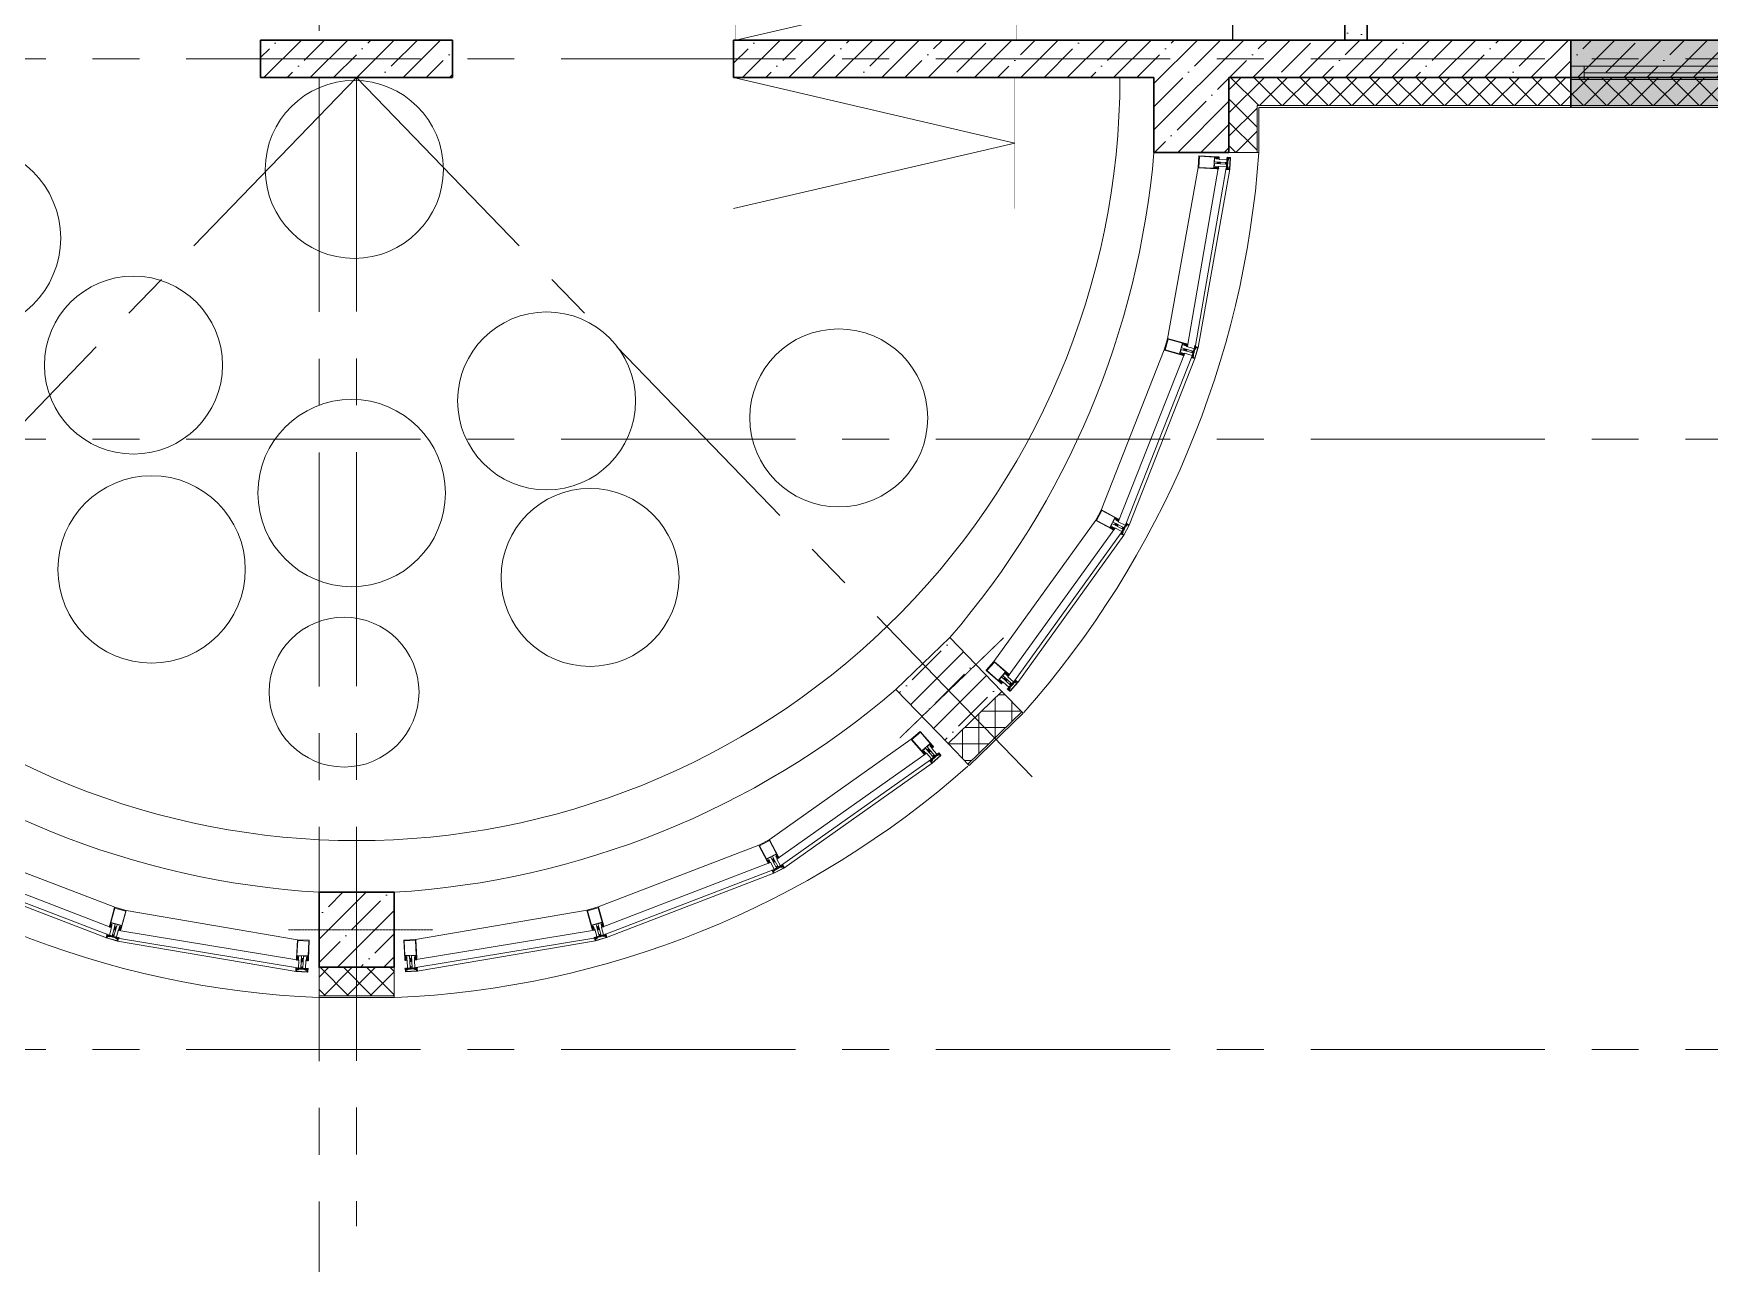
# Model space of a CAD drawing. Header units: millimetres. Extents: x -13407 to 95998, y -2611 to 109495.
# Drawn here: x 32621 to 41564, y 5108 to 11675 of the extents above; entities that cross this region are included whole.
import ezdxf

# ---------------------------------------------------------------- set-up
doc = ezdxf.new("R2010")
doc.units = ezdxf.units.MM
doc.linetypes.add('CENTER', pattern=[2, 1.25, -0.25, 0.25, -0.25])
for name, color, linetype, lineweight in [('АР_Навесной фасад', 5, 'Continuous', 5), ('АР_Окна БЛОК', 250, 'Continuous', 13), ('АР_Оси', 193, 'Continuous', 9), ('АР_Перегородки витражные', 152, 'Continuous', 13), ('АР_Перегородки газоблок', 165, 'Continuous', 30), ('АР_Перегородки газоблок_Штрих', 165, 'Continuous', 5), ('АР_Подоконники', 163, 'Continuous', 9), ('АР_Сущ Несущая стена', 202, 'Continuous', 30), ('АР_тонкая линия', 250, 'Continuous', 0), ('АР_Утеплитель', 250, 'Continuous', 9), ('АР_Штриховка монолит', 250, 'Continuous', 9), ('ТХ_мебель передв', 250, 'Continuous', 13)]:
    doc.layers.add(name, color=color, linetype=linetype, lineweight=lineweight)
doc.layers.add('Тонкая', color=7, linetype='Continuous')
doc.layers.add('ТХ_подиум скрыть', color=7, linetype='Continuous')
pattern_1 = [(45, (76865.68, -55205.68), (-61.87184, 61.87184), []), (135, (76865.68, -55205.68), (-61.87184, -61.87184), [])]
pattern_2 = [(335.76716334, (-69115.3163, 318510.941), (0.651582564, 1.447617495), []), (65.76716334, (-69115.3163, 318510.941), (-1.447617495, 0.651582564), [])]

# ---------------------------------------------------------------- blocks, each defined once
blk = doc.blocks.new('*U217')
h = blk.add_hatch(color=253)
h.dxf.hatch_style = 1
h.paths.add_polyline_path([(-1310, -140), (0, -140), (0, 220), (-1310, 220)])
at = {"color": 253, "lineweight": 30}
for p, q in [((-1310, -140), (-1310, 220)), ((0, -140), (0, 220))]:
    blk.add_line(p, q, dxfattribs=at)
at = {"color": 253}
for p, q in [((0, 220), (-1310, 220)), ((-1310, 70), (0, 70)), ((-1310, 0), (0, 0)), ((-1240, 0), (-1240, 70)), ((-1240, 35), (-70, 35)), ((-70, 0), (-70, 70)), ((-1310, -140), (0, -140)), ((-1310, -140), (-1310, -140)), ((-1310, -140), (-1310, -140)), ((0, -140), (0, -140)), ((0, -140), (0, -140))]:
    blk.add_line(p, q, dxfattribs=at)
blk = doc.blocks.new('стойка витр.')
h = blk.add_hatch()
h.set_pattern_fill('ANSI37', color=253, scale=0.5, angle=-69.23284)
h.set_pattern_definition(pattern_2)
edge = h.paths.add_edge_path()
edge.add_line((-22.7, 14.1), (-23, 15))
edge.add_arc((-23.4, 14.9), 0.427, 20.76054, 72.29996)
edge.add_arc((-23.2, 15.7), 0.427, 110.76398, 252.28796, ccw=False)
edge.add_line((-23.3, 16.1), (-22.3, 16.5))
edge.add_arc((-22.2, 16.3), 0.183, 20.74896, 110.78537, ccw=False)
edge.add_line((-22.1, 16.4), (-22, 16.3))
edge.add_arc((-21.9, 16.3), 0.183, 200.76661, 335.77797)
edge.add_line((-21.7, 16.3), (-21.1, 17.8))
edge.add_arc((-21.7, 18), 0.637, 344.39284, 381.72488)
edge.add_line((-21.1, 18.2), (-22.6, 22.1))
edge.add_arc((-23.2, 21.9), 0.637, 19.80945, 57.14149)
edge.add_line((-22.8, 22.4), (-24.3, 23.1))
edge.add_arc((-24.4, 23), 0.183, 65.75635, 200.76772)
edge.add_line((-24.5, 22.9), (-24.5, 22.8))
edge.add_arc((-24.7, 22.7), 0.183, -69.25104, 20.78537, ccw=False)
edge.add_line((-24.6, 22.6), (-25.6, 22.2))
edge.add_arc((-25.8, 22.6), 0.427, 149.24636, 290.77035, ccw=False)
edge.add_arc((-26.5, 23), 0.427, 329.23437, 380.77379)
edge.add_line((-26.1, 23.2), (-26.5, 24.2))
edge.add_arc((-26.7, 24.1), 0.183, 20.74896, 110.78537)
edge.add_line((-26.7, 24.3), (-33.5, 21.7))
edge.add_arc((-33.4, 21.4), 0.306, 107.61202, 200.68829)
edge.add_line((-33.7, 21.3), (-33.4, 20.7))
edge.add_arc((-33.1, 20.8), 0.304, 200.74529, 225.81236)
edge.add_line((-33.3, 20.5), (-31.8, 18.9))
edge.add_arc((-32, 18.7), 0.305, -108.86284, 45.7814, ccw=False)
edge.add_arc((-28.7, 27.8), 9.95, 231.95433, 250.04117, ccw=False)
edge.add_arc((-35.1, 19.6), 0.4, 42.30929, 119.22504)
edge.add_arc((-34.9, 19.6), 0.602, 134.39501, 228.6478)
edge.add_arc((-28.5, 27.8), 11, 232.08735, 240.88894)
edge.add_arc((-36.9, 12.9), 6.09, 40.7589, 60.61437, ccw=False)
edge.add_arc((-32.5, 16.6), 0.305, -34.89588, 41.60272, ccw=False)
edge.add_line((-32.3, 16.5), (-32.8, 15.8))
edge.add_arc((-32.5, 15.6), 0.305, 145.11007, 256.42425)
edge.add_line((-32.6, 15.3), (-31.7, 15.1))
edge.add_arc((-31.8, 14.8), 0.305, -34.88993, 76.42425, ccw=False)
edge.add_line((-31.5, 14.6), (-32.1, 13.9))
edge.add_arc((-31.8, 13.7), 0.305, 145.11007, 256.42425)
edge.add_line((-31.9, 13.4), (-31, 13.2))
edge.add_arc((-31.1, 12.9), 0.305, -24.22466, 76.42043, ccw=False)
edge.add_line((-30.8, 12.8), (-31.6, 11.1))
edge.add_arc((-31.3, 11), 0.305, 155.77106, 290.74029)
edge.add_line((-31.2, 10.7), (-22.8, 13.9))
edge.add_arc((-22.9, 14.1), 0.183, 290.74896, 380.74896)
edge = h.paths.add_edge_path(flags=16)
edge.add_line((-23.1, 21), (-22.2, 18.6))
edge.add_arc((-22.7, 18.4), 0.541, -69.23284, 20.76716, ccw=False)
edge.add_line((-22.5, 17.9), (-23.4, 17.6))
edge.add_arc((-23.6, 18.1), 0.541, 200.76716, 290.76716, ccw=False)
edge.add_line((-24.1, 17.9), (-25, 20.3))
edge.add_arc((-24.5, 20.5), 0.541, 110.76716, 200.76716, ccw=False)
edge.add_line((-24.7, 21), (-23.8, 21.4))
edge.add_arc((-23.6, 20.8), 0.541, 20.76716, 110.76716, ccw=False)
edge = h.paths.add_edge_path(flags=16)
edge.add_line((-26.9, 20.3), (-25.5, 16.7))
edge.add_arc((-26, 16.5), 0.541, -69.23284, 20.76716, ccw=False)
edge.add_line((-25.8, 16), (-28.2, 15.1))
edge.add_arc((-28.4, 15.6), 0.541, 200.76716, 290.76716, ccw=False)
edge.add_line((-28.9, 15.4), (-30.3, 19))
edge.add_arc((-29.8, 19.2), 0.541, 110.76716, 200.76716, ccw=False)
edge.add_line((-30, 19.7), (-27.5, 20.6))
edge.add_arc((-27.4, 20.1), 0.541, 20.76716, 110.76716, ccw=False)
h = blk.add_hatch()
h.set_pattern_fill('ANSI37', color=253, scale=0.5, angle=-69.23284)
h.set_pattern_definition([(335.76716334, (-69115.9168, 318510.7132), (0.651582564, 1.447617495), []), (65.76716334, (-69115.9168, 318510.7132), (-1.447617495, 0.651582564), [])])
edge = h.paths.add_edge_path()
edge.add_arc((-61.4, -46.2), 0.549, 155.76571, 200.76716)
edge.add_line((-61.9, -46), (-61.2, -44.4))
edge.add_arc((-61, -44.5), 0.183, 20.76716, 155.76571)
edge.add_line((-60.9, -44.4), (-60.8, -44.6))
edge.add_arc((-60.6, -44.6), 0.183, 200.76716, 290.76716)
edge.add_line((-60.6, -44.7), (-59.4, -44.3))
edge.add_arc((-59.6, -43.9), 0.427, -69.23284, 72.29364)
edge.add_arc((-59.3, -43.1), 0.427, 200.76716, 252.29364)
edge.add_line((-59.7, -43.2), (-63, -34.5))
edge.add_arc((-62.7, -34.4), 0.305, 110.76716, 200.76716)
edge.add_line((-62.8, -34.1), (-60.6, -33.3))
edge.add_arc((-60.4, -33.6), 0.304, 76.40287, 110.76716)
edge.add_line((-60.4, -33.3), (-60.1, -33.6))
edge.add_arc((-108.2, -55.9), 53, 16.7114, 24.82293)
edge.add_line((-57.4, -40.6), (-57.9, -41.3))
edge.add_arc((-57.7, -41.5), 0.305, 145.11089, 256.42344)
edge.add_line((-57.7, -41.8), (-56.9, -42))
edge.add_arc((-57, -42.3), 0.305, -34.88911, 76.42344)
edge.add_line((-56.7, -42.5), (-57.2, -43.3))
edge.add_arc((-56.9, -43.5), 0.305, 145.11089, 256.42344)
edge.add_line((-57, -43.8), (-56.1, -44))
edge.add_arc((-56.2, -44.3), 0.305, -34.88911, 76.42344)
edge.add_line((-56, -44.4), (-56.5, -45.1))
edge.add_arc((-56.2, -45.3), 0.305, 145.11089, 256.42344)
edge.add_line((-56.3, -45.6), (-55.4, -45.8))
edge.add_arc((-55.5, -46.1), 0.305, -34.88911, 76.42344)
edge.add_line((-55.3, -46.3), (-55.8, -47))
edge.add_arc((-55.5, -47.2), 0.305, 145.11089, 256.42344)
edge.add_line((-55.6, -47.5), (-54.7, -47.8))
edge.add_arc((-54.8, -48.1), 0.305, -34.88911, 76.42344)
edge.add_line((-54.5, -48.3), (-55, -49))
edge.add_arc((-54.8, -49.1), 0.305, 145.11089, 256.42344)
edge.add_line((-54.8, -49.4), (-54, -49.6))
edge.add_arc((-54.1, -49.9), 0.305, -34.88911, 76.42344)
edge.add_line((-53.8, -50.1), (-54.3, -50.8))
edge.add_arc((-54.1, -51), 0.305, 145.11089, 256.42344)
edge.add_line((-54.1, -51.3), (-53.3, -51.5))
edge.add_arc((-53.4, -51.8), 0.305, -43.67509, 76.4279)
edge.add_line((-53.1, -52), (-53.8, -52.6))
edge.add_arc((-53.6, -52.8), 0.305, 136.32859, 262.74713)
edge.add_arc((-54.6, -61.1), 7.99, 59.58604, 82.74713)
edge.add_arc((-50.7, -54.4), 0.305, 253.29101, 419.58604)
edge.add_arc((-52.6, -60.5), 6.03, 73.29101, 110.76716)
edge.add_line((-54.7, -54.9), (-54.8, -54.9))
edge.add_arc((-55, -54.5), 0.427, 200.76716, 290.76716)
edge.add_line((-55.4, -54.7), (-56.7, -51.1))
edge.add_arc((-56.3, -51), 0.427, 149.23664, 200.76716)
edge.add_arc((-57, -50.5), 0.427, -30.76336, 40.0143)
edge.add_arc((-57, -50.5), 0.427, 40.00046, 110.76716)
edge.add_line((-57.2, -50.1), (-58.3, -50.6))
edge.add_arc((-58.3, -50.7), 0.183, 110.76716, 200.76716)
edge.add_line((-58.4, -50.8), (-58.4, -51))
edge.add_arc((-58.5, -51.1), 0.183, 245.76862, 380.76716)
edge.add_line((-58.6, -51.3), (-60.2, -50.6))
edge.add_arc((-60, -50.1), 0.549, 200.76716, 245.76862)
edge.add_line((-60.5, -50.3), (-61.9, -46.4))
edge = h.paths.add_edge_path(flags=16)
edge.add_arc((-59.4, -49), 0.541, 200.76716, 290.76716)
edge.add_line((-60.8, -46.8), (-59.9, -49.2))
edge.add_arc((-60.3, -46.6), 0.541, 110.76716, 200.76716)
edge.add_line((-59.3, -45.7), (-60.5, -46.1))
edge.add_arc((-59.1, -46.2), 0.541, 20.76716, 110.76716)
edge.add_line((-57.7, -48.4), (-58.6, -46))
edge.add_arc((-58.2, -48.6), 0.541, -69.23284, 20.76716)
edge.add_line((-59.2, -49.5), (-58, -49.1))
h = blk.add_hatch()
h.set_pattern_fill('ANSI37', color=253, scale=0.5, angle=-69.23284)
h.set_pattern_definition(pattern_2)
edge = h.paths.add_edge_path()
edge.add_line((-7.6, -25.6), (-7.3, -26.5))
edge.add_arc((-7.7, -26.7), 0.427, -30.76563, 20.77379, ccw=False)
edge.add_arc((-6.9, -27.1), 0.427, 149.24636, 290.77035)
edge.add_line((-6.8, -27.5), (-5.8, -27.1))
edge.add_arc((-5.8, -27), 0.183, 290.74896, 380.78537)
edge.add_line((-5.7, -26.9), (-5.7, -26.8))
edge.add_arc((-5.5, -26.7), 0.183, 65.75635, 200.76772, ccw=False)
edge.add_line((-5.5, -26.5), (-4, -27.3))
edge.add_arc((-4.3, -27.8), 0.637, 19.80945, 57.14149, ccw=False)
edge.add_line((-3.7, -27.6), (-2.3, -31.5))
edge.add_arc((-2.9, -31.7), 0.637, -15.60716, 21.72488, ccw=False)
edge.add_line((-2.2, -31.9), (-2.8, -33.4))
edge.add_arc((-3, -33.4), 0.183, 200.76661, 335.77797, ccw=False)
edge.add_line((-3.2, -33.4), (-3.2, -33.3))
edge.add_arc((-3.4, -33.4), 0.183, 20.74896, 110.78537)
edge.add_line((-3.5, -33.2), (-4.5, -33.6))
edge.add_arc((-4.3, -34), 0.427, 110.76398, 252.28796)
edge.add_arc((-4.6, -34.8), 0.427, 20.76054, 72.29996, ccw=False)
edge.add_line((-4.2, -34.6), (-3.8, -35.7))
edge.add_arc((-4, -35.7), 0.183, -69.25104, 20.78537, ccw=False)
edge.add_line((-3.9, -35.9), (-10.6, -38.5))
edge.add_arc((-10.8, -38.2), 0.306, 200.84604, 293.92231, ccw=False)
edge.add_line((-11, -38.3), (-11.3, -37.6))
edge.add_arc((-11, -37.5), 0.304, 175.72197, 200.78904, ccw=False)
edge.add_line((-11.3, -37.5), (-11.3, -35.2))
edge.add_arc((-11.6, -35.2), 0.305, 355.75293, 510.39717)
edge.add_arc((-3.1, -39.8), 9.95, 151.49316, 169.57999)
edge.add_arc((-13.3, -38), 0.4, 282.30929, 359.22504, ccw=False)
edge.add_arc((-13.2, -37.8), 0.602, 172.88652, 267.13932, ccw=False)
edge.add_arc((-2.9, -39.7), 11, 160.64539, 169.44698, ccw=False)
edge.add_arc((-19.1, -34.1), 6.09, 340.91996, 360.77542)
edge.add_arc((-13.3, -34), 0.305, 359.93161, 436.4302)
edge.add_line((-13.2, -33.7), (-14.1, -33.5))
edge.add_arc((-14, -33.2), 0.305, 145.11007, 256.42425, ccw=False)
edge.add_line((-14.3, -33), (-13.7, -32.3))
edge.add_arc((-14, -32.2), 0.305, 325.11007, 436.42425)
edge.add_line((-13.9, -31.9), (-14.8, -31.7))
edge.add_arc((-14.7, -31.4), 0.305, 145.11007, 256.42425, ccw=False)
edge.add_line((-15, -31.2), (-14.4, -30.5))
edge.add_arc((-14.7, -30.3), 0.305, 325.11389, 425.75899)
edge.add_line((-14.6, -30), (-16.3, -29.3))
edge.add_arc((-16.2, -29), 0.305, 110.79404, 245.76326, ccw=False)
edge.add_line((-16.3, -28.7), (-7.9, -25.5))
edge.add_arc((-7.8, -25.7), 0.183, 20.78537, 110.78537, ccw=False)
edge = h.paths.add_edge_path(flags=16)
edge.add_line((-3.3, -31.1), (-4.3, -28.7))
edge.add_arc((-4.8, -28.9), 0.541, 20.76716, 110.76716)
edge.add_line((-5, -28.3), (-5.9, -28.7))
edge.add_arc((-5.7, -29.2), 0.541, 110.76716, 200.76716)
edge.add_line((-6.2, -29.4), (-5.3, -31.8))
edge.add_arc((-4.8, -31.6), 0.541, 200.76716, 290.76716)
edge.add_line((-4.6, -32.1), (-3.7, -31.8))
edge.add_arc((-3.9, -31.3), 0.541, 290.76716, 380.76716)
edge = h.paths.add_edge_path(flags=16)
edge.add_line((-6.7, -33), (-8, -29.4))
edge.add_arc((-8.5, -29.6), 0.541, 20.76716, 110.76716)
edge.add_line((-8.7, -29.1), (-11.1, -30))
edge.add_arc((-10.9, -30.5), 0.541, 110.76716, 200.76716)
edge.add_line((-11.4, -30.7), (-10.1, -34.3))
edge.add_arc((-9.6, -34.1), 0.541, 200.76716, 290.76716)
edge.add_line((-9.4, -34.6), (-7, -33.7))
edge.add_arc((-7.2, -33.2), 0.541, 290.76716, 380.76716)
at = {"color": 253, "lineweight": 0, "ltscale": 100, "transparency": 33554687}
for points in [[(-68.6, -58.5), (-90.2, -1.6), (-90, -1.3), (-89, -0.9), (-88.6, -1), (-87.7, -3.3), (-87.4, -3.4), (-86.7, -3.2), (-86.4, -2.8), (-87.3, -0.5), (-87.2, -0.2), (-82, 1.7), (-80.5, 1.3), (-79.7, 1.5), (-77.3, 4.2), (-77.8, 4.8), (-90.5, 0), (-91.4, -2), (-69.8, -59.1), (-67.8, -59.9), (-55.1, -55.1), (-55.2, -54.3), (-58.7, -53.8), (-59.5, -54.2), (-60.2, -55.7), (-65.4, -57.6), (-65.7, -57.4), (-66.6, -55.1), (-67, -55), (-67.7, -55.3), (-67.9, -55.6), (-67, -57.9), (-67.2, -58.3), (-68.2, -58.7)], [(65.9, 59.3), (-26.6, 24.2), (-25.9, 22.2), (-25.3, 22), (-24.8, 22.1), (-25.2, 23.2), (-20.5, 24.9), (-19.2, 21.4), (-18.8, 21.3), (-19, 20.8), (-17.7, 17.4), (-22.4, 15.6), (-22.7, 16.5), (-23.2, 16.4), (-23.4, 15.7), (-22.8, 13.9), (-17.2, 16), (-16.2, 17), (-15.5, 19.8), (-15.4, 20.1), (-17, 24.3), (-17.4, 24.6), (-17.5, 25.4), (-13.7, 26.9), (-12.5, 26.3), (-4.3, 4.8), (-4.9, 3.6), (-32.7, -7), (-32.8, -7.4), (-32.4, -8.4), (-31.1, -9.1), (-30.3, -8.8), (-29.8, -9.1), (-28.6, -8.7), (-28.6, -8.2), (-28.2, -8.5), (-27, -8.1), (-26.9, -7.5), (-26.5, -7.9), (-25.3, -7.5), (-25.3, -6.9), (-24.8, -7.2), (-23.6, -6.8), (-23.6, -6.3), (-23.1, -6.6), (-21.9, -6.2), (-21.9, -5.6), (-21.5, -6), (-20.3, -5.6), (-20.2, -5), (-19.8, -5.3), (-18.6, -4.9), (-18.4, -4.3), (-18, -4.7), (-17.4, -4.4), (-15.1, -4.8), (-14.5, -6.4), (-15.8, -7.9), (-15.9, -8.7), (-16.3, -8.3), (-17.4, -8.8), (-17.6, -9.3), (-18, -9), (-19.1, -9.4), (-19.3, -10), (-19.7, -9.6), (-20.8, -10.1), (-20.9, -10.6), (-21.4, -10.3), (-22.5, -10.7), (-22.6, -11.2), (-23, -10.9), (-24.3, -11.3), (-24.3, -11.9), (-24.7, -11.5), (-25.8, -12), (-26, -12.5), (-26.4, -12.2), (-27.6, -12.6), (-27.6, -13.1), (-28.1, -12.8), (-29.3, -13.3), (-29.3, -13.8), (-29.9, -15.1), (-29.5, -16.2), (-29.1, -16.3), (-1.3, -5.8), (-0.1, -6.4), (8.1, -27.9), (7.6, -29.2), (3.8, -30.6), (3.2, -29.8), (3.4, -29.5), (1.7, -25.2), (1.6, -25.1), (-0.9, -23.4), (-2.3, -23.3), (-7.8, -25.4), (-7.2, -27.2), (-6.5, -27.6), (-6, -27.4), (-6.4, -26.4), (-1.7, -24.6), (-0.4, -28.2), (0, -28.3), (-0.2, -28.7), (1.1, -32.2), (-3.6, -33.9), (-3.9, -33), (-4.4, -33.2), (-4.6, -33.8), (-4, -35.7), (88.6, -0.5), (89.2, 0.7), (67.2, 58.7)], [(63.8, 56.3), (85.1, 0.2), (10.6, -28), (-10.6, 28)]]:
    blk.add_lwpolyline(points, close=True, dxfattribs=at)
for points in [[(-73.6, -6.3), (-74.2, -6), (-74.8, -6.2), (-74.4, -7.2), (-76.6, -8, -0.414362), (-77, -7.8), (-79.3, -1.5, -0.414326), (-78.7, -0.2), (-77.3, 0.4), (-76.9, -0.7), (-76.3, -0.4), (-76.1, 0.3), (-77.3, 3.5, 0.551224), (-77.8, 3.6), (-79.9, 1.3, -0.267349), (-80.9, 1.1), (-82.1, 1.4, 0.249629), (-82.6, 1.3), (-86.2, -1.9, 0.827043), (-85.6, -2.8), (-82.1, -1.5, -0.414326), (-80.8, -2.1), (-78.1, -9.1, 0.414326), (-76.8, -9.7), (-75.7, -9.2, -0.082799), (-71.8, -16.3), (-68.3, -25.6), (-67.9, -25.7), (-68.1, -26.1), (-64.6, -35.3, -0.082799), (-62.8, -43.1), (-63.9, -43.6, 0.414326), (-64.5, -44.9), (-61.9, -51.9, -0.414326), (-62.5, -53.2), (-66, -54.5, 0.827043), (-65.8, -55.6), (-61, -55.6, 0.249629), (-60.6, -55.4), (-59.9, -54.3, -0.267349), (-59, -53.9), (-55.9, -54.2, 0.551224), (-55.6, -53.7), (-56.8, -50.5), (-57.5, -50.1), (-58, -50.4), (-57.6, -51.4), (-59.1, -52, -0.414326), (-60.5, -51.4), (-62.8, -45.1, -0.414362), (-62.7, -44.7), (-60.5, -43.9), (-60.1, -44.8), (-59.6, -44.6), (-59.3, -43.9)], [(-74.1, 3.3, 0.57795), (-74.3, 3.8), (-75.2, 3.8, -0.615334), (-75.4, 4.3, 0.101403), (-73.8, 7.1, 0.887085), (-74.4, 7.4, -0.164997), (-77.4, 4.9), (-77.5, 4.9, 0.414304), (-77.7, 4.3), (-76.4, 0.8, 0.228696), (-76.1, 0.5, -0.319049), (-75.8, 0.1, -0.319002), (-76.1, -0.3), (-77.2, -0.7, -0.4144), (-77.5, -0.6), (-77.6, -0.4, 0.668339), (-77.9, -0.4), (-78.6, -1.9, 0.198883), (-78.6, -2.4), (-77.2, -6.2, 0.198883), (-76.9, -6.5), (-75.3, -7.3, 0.668339), (-75.1, -7), (-75.1, -6.8, -0.4144), (-75, -6.6), (-73.9, -6.1, -0.710202), (-73.4, -6.7, 0.228696), (-73.4, -7.1), (-70.1, -15.8, 0.414362), (-69.7, -16), (-67.4, -15.1, 0.151171), (-67.3, -15), (-67.3, -14.6, 0.035408), (-69.9, -7.6), (-70.8, -7.4, -0.527868), (-71, -6.9), (-70.5, -6.2, 0.527868), (-70.6, -5.7), (-71.5, -5.4, -0.527868), (-71.7, -4.9), (-71.2, -4.2, 0.527868), (-71.4, -3.7), (-72.3, -3.5, -0.527868), (-72.4, -3.1), (-71.9, -2.4, 0.527868), (-72.1, -1.9), (-73, -1.7, -0.527868), (-73.1, -1.2), (-72.7, -0.4, 0.527868), (-72.8, 0.1), (-73.7, 0.3, -0.527868), (-73.9, 0.8), (-73.4, 1.5, 0.527868), (-73.5, 1.9), (-74.4, 2.1, -0.527868), (-74.6, 2.6)], [(-22.7, 14.1), (-23, 15, 0.228752), (-23.3, 15.3, -0.710164), (-23.3, 16.1), (-22.3, 16.5, -0.4144), (-22.1, 16.4), (-22, 16.3, 0.66825), (-21.7, 16.3), (-21.1, 17.8, 0.164348), (-21.1, 18.2), (-22.6, 22.1, 0.164348), (-22.8, 22.4), (-24.3, 23.1, 0.66825), (-24.5, 22.9), (-24.5, 22.8, -0.4144), (-24.6, 22.6), (-25.6, 22.2, -0.710164), (-26.1, 22.8, 0.228752), (-26.1, 23.2), (-26.5, 24.2, 0.4144), (-26.7, 24.3), (-33.5, 21.7, 0.430028), (-33.7, 21.3), (-33.4, 20.7, 0.109814), (-33.3, 20.5), (-31.8, 18.9, -0.800036), (-32.1, 18.4, -0.079083), (-34.8, 19.9, 0.348803), (-35.3, 20, 0.436125), (-35.3, 19.1, 0.038423), (-33.9, 18.2, -0.086853), (-32.3, 16.9, -0.346763), (-32.3, 16.5), (-32.8, 15.8, 0.527877), (-32.6, 15.3), (-31.7, 15.1, -0.527877), (-31.5, 14.6), (-32.1, 13.9, 0.527877), (-31.9, 13.4), (-31, 13.2, -0.469739), (-30.8, 12.8), (-31.6, 11.1, 0.667984), (-31.2, 10.7), (-22.8, 13.9, 0.414214)], [(-32.4, -8.4), (-32.8, -7.4, 0.523933), (-33.2, -7.2), (-64.2, -18.9, 0.414326), (-64.5, -19.6), (-64.1, -20.9, 0.410627), (-63.4, -21.2), (-62.7, -21, 0.492552), (-62.6, -20.7), (-62.8, -20.2, -0.441111), (-62.6, -19.9), (-60.8, -19.3, -0.208057), (-59.9, -19.4, -0.000016), (-56.9, -20.8, -0.439819), (-56.4, -22.2, -0.000016), (-57.7, -25.2, -0.208057), (-58.3, -25.9), (-60.1, -26.6, -0.441111), (-60.4, -26.5), (-60.6, -26, 0.492552), (-60.9, -25.9), (-61.5, -26.1, 0.410627), (-61.8, -26.8), (-61.3, -28.1, 0.414326), (-60.6, -28.4), (-29.6, -16.6, 0.523933), (-29.5, -16.2), (-29.8, -15.2)], [(-53.3, -51.5, -0.57795), (-53.1, -52), (-53.8, -52.6, 0.615334), (-53.6, -53.1, -0.101403), (-50.6, -54.2, -0.887085), (-50.8, -54.7, 0.164997), (-54.7, -54.9), (-54.8, -54.9, -0.414304), (-55.4, -54.7), (-56.7, -51.1, -0.228696), (-56.7, -50.8, 0.319049), (-56.7, -50.3, 0.319002), (-57.2, -50.1), (-58.3, -50.6, 0.4144), (-58.4, -50.8), (-58.4, -51, -0.668339), (-58.6, -51.3), (-60.2, -50.6, -0.198883), (-60.5, -50.3), (-61.9, -46.4, -0.198883), (-61.9, -46), (-61.2, -44.4, -0.668339), (-60.9, -44.4), (-60.8, -44.6, 0.4144), (-60.6, -44.7), (-59.4, -44.3, 0.710202), (-59.4, -43.5, -0.228696), (-59.7, -43.2), (-63, -34.5, -0.414362), (-62.8, -34.1), (-60.6, -33.3, -0.151171), (-60.4, -33.3), (-60.1, -33.6, -0.035408), (-57.4, -40.6), (-57.9, -41.3, 0.527868), (-57.7, -41.8), (-56.9, -42, -0.527868), (-56.7, -42.5), (-57.2, -43.3, 0.527868), (-57, -43.8), (-56.1, -44, -0.527868), (-56, -44.4), (-56.5, -45.1, 0.527868), (-56.3, -45.6), (-55.4, -45.8, -0.527868), (-55.3, -46.3), (-55.8, -47, 0.527868), (-55.6, -47.5), (-54.7, -47.8, -0.527868), (-54.5, -48.3), (-55, -49, 0.527868), (-54.8, -49.4), (-54, -49.6, -0.527868), (-53.8, -50.1), (-54.3, -50.8, 0.527868), (-54.1, -51.3)], [(-7.6, -25.6), (-7.3, -26.5, -0.228752), (-7.3, -26.9, 0.710164), (-6.8, -27.5), (-5.8, -27.1, 0.4144), (-5.7, -26.9), (-5.7, -26.8, -0.66825), (-5.5, -26.5), (-4, -27.3, -0.164348), (-3.7, -27.6), (-2.3, -31.5, -0.164348), (-2.2, -31.9), (-2.8, -33.4, -0.66825), (-3.2, -33.4), (-3.2, -33.3, 0.4144), (-3.5, -33.2), (-4.5, -33.6, 0.710164), (-4.5, -34.4, -0.228752), (-4.2, -34.6), (-3.8, -35.7, -0.4144), (-3.9, -35.9), (-10.6, -38.5, -0.430028), (-11, -38.3), (-11.3, -37.6, -0.109814), (-11.3, -37.5), (-11.3, -35.2, 0.800036), (-11.8, -35.1, 0.079083), (-12.9, -38, -0.348803), (-13.2, -38.4, -0.436125), (-13.8, -37.7, -0.038423), (-13.3, -36.1, 0.086853), (-13, -34, 0.346763), (-13.2, -33.7), (-14.1, -33.5, -0.527877), (-14.3, -33), (-13.7, -32.3, 0.527877), (-13.9, -31.9), (-14.8, -31.7, -0.527877), (-15, -31.2), (-14.4, -30.5, 0.469739), (-14.6, -30), (-16.3, -29.3, -0.667984), (-16.3, -28.7), (-7.9, -25.5, -0.414214)]]:
    blk.add_lwpolyline(points, format="xyb", close=True, dxfattribs=at)
for points in [[(-72, 0.1), (-72.9, -0.3)], [(-69.8, -5.6), (-69.2, -5.9), (-30.9, 8.6), (-30.6, 9.2), (-31.2, 10.7)], [(-26.7, 24.3), (-26.7, 24.3)], [(-22.8, 13.9), (-22.8, 13.9)], [(-56.1, -42), (-55.8, -41.4), (-17.5, -26.8), (-16.8, -27.1), (-16.3, -28.6)]]:
    blk.add_lwpolyline(points, dxfattribs=at)
at = {"color": 253}
blk.add_lwpolyline([(-72.9, -0.3), (-54.8, -48), (-53.9, -47.7), (-72, 0.1)], close=True, dxfattribs=at)
for points in [[(-26.9, 20.3), (-25.5, 16.7, -0.414214), (-25.8, 16), (-28.2, 15.1, -0.414214), (-28.9, 15.4), (-30.3, 19, -0.414214), (-30, 19.7), (-27.5, 20.6, -0.414214)], [(-23.1, 21), (-22.2, 18.6, -0.414214), (-22.5, 17.9), (-23.4, 17.6, -0.414214), (-24.1, 17.9), (-25, 20.3, -0.414214), (-24.7, 21), (-23.8, 21.4, -0.414214)], [(-75.3, -1.9), (-74.4, -4.3, -0.414214), (-74.7, -5), (-75.9, -5.4, -0.414214), (-76.6, -5.1), (-77.5, -2.7, -0.414214), (-77.2, -2), (-76, -1.6, -0.414214)], [(-57.7, -48.4), (-58.6, -46, 0.414214), (-59.3, -45.7), (-60.5, -46.1, 0.414214), (-60.8, -46.8), (-59.9, -49.2, 0.414214), (-59.2, -49.5), (-58, -49.1, 0.414214)], [(-6.7, -33), (-8, -29.4, 0.414214), (-8.7, -29.1), (-11.1, -30, 0.414214), (-11.4, -30.7), (-10.1, -34.3, 0.414214), (-9.4, -34.6), (-7, -33.7, 0.414214)], [(-3.3, -31.1), (-4.3, -28.7, 0.414214), (-5, -28.3), (-5.9, -28.7, 0.414214), (-6.2, -29.4), (-5.3, -31.8, 0.414214), (-4.6, -32.1), (-3.7, -31.8, 0.414214)]]:
    blk.add_lwpolyline(points, format="xyb", close=True, dxfattribs=at)
at = {"color": 253, "lineweight": 0, "ltscale": 100, "transparency": 33554687}
blk.add_arc((-33.4, 21.4), 0.305, 110.75619, 200.77789, dxfattribs=at)
blk = doc.blocks.new('A$Ccadbda81')
at = {"layer": 'АР_Перегородки витражные', "color": 253}
for p, q in [((89.1, -1005.5), (-114.1, -60.5)), ((-94.6, -52.9), (104.4, -1005.7)), ((145.4, -996.9), (-54, -42.9)), ((55, -45.6), (250.6, -952.9)), ((107.8, -1063.6), (488.9, -1940.5)), ((507.8, -1935.4), (124.3, -1053.1)), ((162.8, -1036.6), (545.9, -1917.9)), ((635.7, -1855), (269.6, -1012)), ((1162.9, -2724.7), (567.3, -1955.2)), ((666.3, -1908), (1236, -2642.8)), ((1112.6, -2759.6), (519.5, -1993.4)), ((533.4, -1979.6), (1130.2, -2750.6))]:
    blk.add_line(p, q, dxfattribs=at)
at = {"layer": 'АР_Перегородки витражные', "color": 253, "xscale": -1}
for p, rotation in [((-31.1, -22.3), 206.0439613467204), ((1196.3, -2722.7), 244.0437384224219)]:
    blk.add_blockref('стойка витр.', p, dxfattribs=dict(at, rotation=rotation))
at = {"layer": 'АР_Перегородки витражные', "color": 253}
for p, rotation in [((180.5, -1008.2), 357.0718620546067), ((578.8, -1923.8), 9.301548555461455)]:
    blk.add_blockref('стойка витр.', p, dxfattribs=dict(at, rotation=rotation))
blk = doc.blocks.new('A$C81a96c4f')
at = {"layer": 'АР_Штриховка монолит', "ltscale": 100}
h = blk.add_hatch(dxfattribs=at)
h.set_pattern_fill('ANSI35', color=253, scale=700)
h.set_pattern_definition([(45, (-977645.9, 95082.39), (-123.743687, 123.743687), []), (45, (-977522.15, 95082.39), (-123.743687, 123.743687), [218.75, -43.75, 0, -43.75])])
h.paths.add_polyline_path([(-3165.6, -2990.2), (-3443.1, -3277.5), (-3155.8, -3555.8), (-2877.9, -3268.1)])
h = blk.add_hatch(dxfattribs=at)
h.set_pattern_fill('ANSI35', color=253, scale=700)
h.set_pattern_definition([(45, (-971324.91, 95091.84), (-123.743687, 123.743687), []), (45, (-971201.17, 95091.84), (-123.743687, 123.743687), [218.75, -43.75, 0, -43.75])])
h.paths.add_polyline_path([(3165.6, -2990.2), (2877.9, -3268.1), (3155.8, -3555.8), (3443.5, -3277.9)])
h = blk.add_hatch(dxfattribs=at)
h.set_pattern_fill('ANSI35', color=253, scale=700)
h.set_pattern_definition([(45, (177458.83, -66645.68), (-123.74369, 123.74369), []), (45, (177582.58, -66645.68), (-123.74369, 123.74369), [218.75, -43.75, 0, -43.75])])
h.paths.add_polyline_path([(200, -4350), (-200, -4350), (-200, -4749.9), (200, -4750)])
at = {"layer": 'АР_Сущ Несущая стена', "color": 253, "ltscale": 100}
for points in [[(-2877.9, -3268.1), (-3165.6, -2990.2), (-3443.5, -3277.9), (-3155.8, -3555.8)], [(2877.9, -3268.1), (3165.6, -2990.2), (3443.5, -3277.9), (3155.8, -3555.8)], [(-200, -4350), (200, -4350), (200, -4750), (-200, -4750)]]:
    blk.add_lwpolyline(points, close=True, dxfattribs=at)
blk = doc.blocks.new('У014')
at = {"layer": 'ТХ_мебель передв', "color": 253}
blk.add_circle((-169652.2, 43208.2, -0.6), 500, dxfattribs=at)
blk = doc.blocks.new('У016')
at = {"layer": 'ТХ_мебель передв', "color": 253, "lineweight": 0, "ltscale": 100, "transparency": 33554687}
for p, q in [((-49562.5, 37416.5), (-49212.5, 35916.5)), ((-49212.5, 35916.5), (-48862.5, 37416.5))]:
    blk.add_line(p, q, dxfattribs=at)
at = {"layer": 'ТХ_мебель передв', "color": 253, "lineweight": 0, "ltscale": 100, "transparency": 33554687, "const_width": 1}
blk.add_lwpolyline([(-49562.5, 37416.5), (-49562.5, 35916.5), (-48862.5, 35916.5), (-48862.5, 37416.5)], close=True, dxfattribs=at)

msp = doc.modelspace()

# ---------------------------------------------------------------- hatches: boundary and pattern name
at = {"layer": 'АР_Перегородки газоблок_Штрих', "ltscale": 100}
h = msp.add_hatch(dxfattribs=at)
h.set_pattern_fill('AR-CONC', color=253, scale=30)
h.set_pattern_definition([(50, (-58072.46, -55205.68), (215.17805, -18.82564), [22.5, -247.5]), (355, (-58072.46, -55205.68), (-41.6254, 225.65764), [18, -198]), (100.45144, (-58054.53, -55207.25), (173.55265, 206.832), [19.12206, -210.34263]), (46.1842, (-58072.46, -55145.68), (320.1724, -49.6558), [33.75, -371.25]), (96.63564, (-58045.78, -55149.82), (280.3986, 292.2356), [28.6831, -315.5141]), (351.18416, (-58072.46, -55145.68), (280.3986, 292.2356), [27, -297]), (21, (-58042.46, -55160.68), (179.07212, -120.78567), [22.5, -247.5]), (326, (-58042.46, -55160.68), (72.9946, 217.545), [18, -198]), (71.45144, (-58027.54, -55170.75), (252.0667, 96.75935), [19.12206, -210.34263]), (37.5, (-58072.46, -55205.68), (3.647957, 99.868156), [0, -195.6, 0, -201, 0, -198.75]), (7.5, (-58072.46, -55205.68), (78.92086, 118.32351), [0, -114.6, 0, -191.1, 0, -75.75]), (327.5, (-58139.36, -55205.68), (160.14673, -6.76646), [0, -75, 0, -234, 0, -310.5]), (317.5, (-58169.36, -55205.68), (174.95585, 30.0315), [0, -97.5, 0, -155.4, 0, -220.5])])
h.paths.add_polyline_path([(39618.4, 15790), (39618.4, 11640), (39738.4, 11640), (39738.4, 15790)])
at = {"layer": 'АР_Утеплитель', "ltscale": 100}
h = msp.add_hatch(dxfattribs=at)
h.set_pattern_fill('ANSI37', color=253, scale=700)
h.set_pattern_definition([(45, (-945096.63, 49153.53), (-61.871843, 61.871843), []), (135, (-945096.63, 49153.53), (-61.871843, -61.871843), [])])
h.paths.add_polyline_path([(14829.8, 47170), (17959.8, 47170), (17959.8, 44240), (21080, 44240), (21080, 36220), (17279.8, 36220), (17279.8, 36090), (11889.8, 36090), (11889.8, 27480), (16865, 27480), (16865, 31445), (51665, 31445), (51665, 27480), (62165, 27480), (62165, 9610), (68515, 9610), (68515, -100), (55415, -100), (55415, 6250), (47535, 6250), (47535, 11440), (38999.7, 11440), (38999.7, 11040), (39149.7, 11040), (39149.7, 11290), (47385, 11290), (47385, 6100), (55265, 6100), (55265, -250), (68665, -250), (68665, 9760), (62315, 9760), (62315, 27630), (51815, 27630), (51815, 31595), (16715, 31595), (16715, 27630), (12039.8, 27630), (12039.8, 35940), (17429.8, 35940), (17429.8, 36070), (21230, 36070), (21230, 44390), (18109.8, 44390), (18109.8, 47320), (14979.8, 47320), (14979.8, 47738.8), (14834.2, 47738.8)])
h = msp.add_hatch(dxfattribs=at)
h.set_pattern_fill('ANSI37', color=253, scale=700, angle=45)
h.set_pattern_definition([(90, (76865.68, -55205.68), (-87.5, 0), []), (180, (76865.68, -55205.68), (-7e-15, -87.5), [])])
h.paths.add_polyline_path([(37502.2, 7882.7), (37606.5, 7774.7), (37894.2, 8052.6), (37790, 8160.5)])
h = msp.add_hatch(dxfattribs=at)
h.set_pattern_fill('ANSI37', color=253, scale=700)
h.set_pattern_definition(pattern_1)
h.paths.add_polyline_path([(34145, 6687.8), (34145, 6537.8), (34545, 6537.8), (34545, 6687.8)])
h = msp.add_hatch(dxfattribs=at)
h.set_pattern_fill('ANSI37', color=253, scale=700)
h.set_pattern_definition(pattern_1)
h.paths.add_polyline_path([(34145, 6687.8), (34145, 6537.8), (34545, 6537.8), (34545, 6687.8)])
at = {"layer": 'АР_Штриховка монолит', "ltscale": 100}
h = msp.add_hatch(dxfattribs=at)
h.set_pattern_fill('ANSI35', color=253, scale=700)
h.set_pattern_definition([(45, (-945892.17, 109999.9), (-123.743687, 123.743687), []), (45, (-945768.42, 109999.9), (-123.743687, 123.743687), [218.75, -43.75, 0, -43.75])])
h.paths.add_polyline_path([(34857, 11640), (33833, 11640), (33833, 11440), (34857, 11440)])
h = msp.add_hatch(dxfattribs=at)
h.set_pattern_fill('ANSI35', color=253, scale=700)
h.set_pattern_definition([(45, (-943338.09, 109999.9), (-123.743687, 123.743687), []), (45, (-943214.34, 109999.9), (-123.743687, 123.743687), [218.75, -43.75, 0, -43.75])])
h.paths.add_polyline_path([(47535, 11640), (36357, 11640), (36357, 11440), (38599.7, 11440), (38599.7, 11040), (38999.7, 11040), (38999.7, 11440), (47535, 11440)])

# ---------------------------------------------------------------- linework, layer by layer
at = {"layer": 'АР_Навесной фасад', "color": 253, "ltscale": 100}
for p, q in [((47385, 11290), (39149.7, 11290)), ((47375, 11280), (39159.7, 11280)), ((39159.7, 11040), (38999.7, 11040)), ((34145, 6687.8), (34145, 6527.8))]:
    msp.add_line(p, q, dxfattribs=at)
for points in [[(39149.7, 11040), (39149.7, 11290)], [(39159.7, 11040), (39159.7, 11280)], [(37788.5, 8162.1), (37901.1, 8045.4)], [(37894.2, 8052.6), (37606.5, 7774.7)], [(37901.1, 8045.4), (37613.4, 7767.5)], [(37500.8, 7884.2), (37613.4, 7767.5)], [(34145, 6690), (34145, 6609.8)], [(34145, 6690), (34145, 6609.8)], [(34545, 6690), (34545, 6527.7)], [(34545, 6537.8), (34145, 6537.8)], [(34545, 6527.8), (34145, 6527.8)]]:
    msp.add_lwpolyline(points, dxfattribs=at)
at = {"layer": 'АР_Оси', "color": 253, "linetype": 'CENTER', "ltscale": 1000}
for p, q in [((34145, -1811.3), (34145, 32496.2)), ((-12563.8, 11540), (71033.4, 11540)), ((34345, 11440), (30739.7, 7706.6)), ((34345, 11440), (34345, 5307.9)), ((34345, 11440), (37950.3, 7706.6)), ((-12563.8, 9510), (71033.4, 9510)), ((-12563.8, 6250), (71033.4, 6250))]:
    msp.add_line(p, q, dxfattribs=at)
at = {"layer": 'АР_Оси', "color": 253, "linetype": 'CENTER', "ltscale": 0.5}
for p, q in [((37797.7, 8449), (37244.1, 7914.4)), ((37797.8, 8449), (37244.2, 7914.4)), ((34751, 6890), (33981.4, 6890)), ((34751, 6890), (33981.4, 6890))]:
    msp.add_line(p, q, dxfattribs=at)
at = {"layer": 'АР_Перегородки газоблок', "color": 253, "ltscale": 100}
for points in [[(39618.4, 11640), (39618.4, 15790)], [(39738.4, 15790), (39738.4, 11640)]]:
    msp.add_lwpolyline(points, dxfattribs=at)
at = {"layer": 'АР_Подоконники', "color": 253, "ltscale": 100}
for start, end in [(314.00806, 0.00625), (314.00806, 0.00625), (225.99937, 270.00516), (225.99937, 270.00516), (270.00516, 314.00806), (270.00516, 314.00806)]:
    msp.add_arc((34344.6, 11439.6), 4073.8, start, end, dxfattribs=at)
at = {"layer": 'АР_Сущ Несущая стена', "color": 253, "ltscale": 100}
for p, q in [((33833, 11640), (34857, 11640)), ((33833, 11440), (33833, 11640)), ((34857, 11440), (34857, 11640)), ((36357, 11640), (47535, 11640)), ((36357, 11440), (36357, 11640)), ((33833, 11440), (34857, 11440)), ((36357, 11440), (38599.7, 11440)), ((38999.7, 11440), (47535, 11440))]:
    msp.add_line(p, q, dxfattribs=at)
for points in [[(38599.7, 11040), (38599.7, 11440)], [(38999.7, 11040), (38999.7, 11440)], [(38999.7, 11040), (38599.7, 11040)]]:
    msp.add_lwpolyline(points, dxfattribs=at)
for points in [[(37222.9, 8171.9), (37510.7, 8449.8), (37788.5, 8162.1), (37500.8, 7884.2)], [(34145, 7090), (34545, 7090), (34545, 6690), (34145, 6690)]]:
    msp.add_lwpolyline(points, close=True, dxfattribs=at)
at = {"layer": 'АР_тонкая линия', "color": 253, "ltscale": 100}
for centre, radius, start, end in [((34044.6, 11431.1), 4571.9, 319.29945, 355.09205), ((34127.9, 11392.5), 5044.1, 318.50213, 355.99241), ((34419.5, 11624.5), 4542.9, 229.46472, 266.535), ((34270.4, 11624.5), 4542.8, 273.46461, 310.53518), ((34345, 11439.9), 4916.2, 228.33129, 267.66871), ((34343.5, 11438.3), 4914.7, 272.38941, 311.61489)]:
    msp.add_arc(centre, radius, start, end, dxfattribs=at)
at = {"layer": 'ТХ_мебель передв', "color": 253, "ltscale": 0.1}
for centre, radius in [((34332.9, 10949.4), 475), ((33154.3, 9904.4), 475), ((35359, 9713.4), 475), ((36917.7, 9622.7), 475), ((35590.7, 8770.6), 475), ((34278.1, 8158.6), 400)]:
    msp.add_circle(centre, radius, dxfattribs=at)
at = {"layer": 'ТХ_подиум скрыть', "color": 253}
msp.add_lwpolyline([(39018.4, 11640), (39618.4, 11640), (39618.4, 15790), (39018.4, 15790)], close=True, dxfattribs=at)

# ---------------------------------------------------------------- block references
at = {"color": 253, "ltscale": 100, "xscale": -1}
for p, rotation in [((38888.9, 11006.7), 1.999999999999993), ((34077.6, 6783.4), 272.4330061418909)]:
    msp.add_blockref('A$Ccadbda81', p, dxfattribs=dict(at, rotation=rotation))
at = {"layer": 'АР_Окна БЛОК', "color": 253, "xscale": -1, "rotation": 180}
msp.add_blockref('*U217', (42135, 11500), dxfattribs=at)
at = {"layer": 'АР_тонкая линия', "color": 253, "ltscale": 100, "rotation": 87.56699385810907}
msp.add_blockref('A$Ccadbda81', (34611.9, 6785.1), dxfattribs=at)
at = {"layer": 'Тонкая', "color": 253, "ltscale": 100}
msp.add_blockref('A$C81a96c4f', (34345, 11440), dxfattribs=at)
at = {"layer": 'ТХ_мебель передв', "color": 253, "rotation": 90}
for p in [(73784.7, 61202.5), (73773.5, 60302.5)]:
    msp.add_blockref('У016', p, dxfattribs=at)
at = {"layer": 'ТХ_мебель передв', "color": 253}
for p in [(201918, -32626, 0.6), (203970.8, -33986.7, 0.6), (202903.1, -34394.3, 0.6)]:
    msp.add_blockref('У014', p, dxfattribs=at)

doc.saveas('drawing.dxf')
